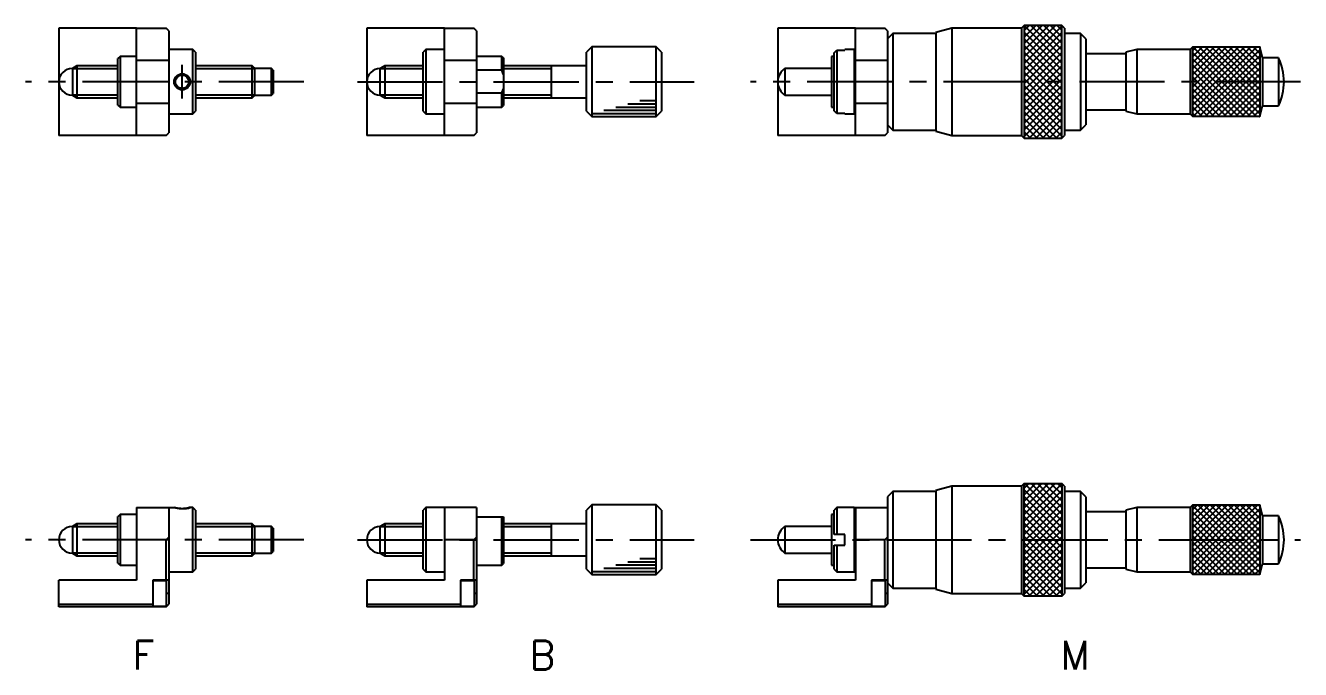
# Model space of a CAD drawing. Extents: x -3 to 447, y -8 to 301.
# Drawn here: x 209.2 to 447.3, y -1.2 to 119 of the extents above; entities that cross this region are included whole.
import ezdxf

# ---------------------------------------------------------------- set-up
doc = ezdxf.new("R2010")
doc.units = 0
doc.header["$LTSCALE"] = 0.5
doc.linetypes.add('CENTER', pattern=[50.8, 31.75, -6.35, 6.35, -6.35])
for name, color, linetype in [('MSM_CENTER', 1, 'CENTER'), ('MSM_CONTINUOUS', 7, 'CONTINUOUS'), ('MSM_NARROW', 5, 'CONTINUOUS'), ('MSM_PART_NUMBER', 7, 'CONTINUOUS')]:
    doc.layers.add(name, color=color, linetype=linetype)
doc.styles.get("Standard").update_dxf_attribs({"font": 'txt.shx', "height": 3, "bigfont": 'bigfont.shx'})

msp = doc.modelspace()

# ---------------------------------------------------------------- linework, layer by layer
at = {"layer": 'MSM_CENTER'}
for p, q in [((238.49, 105.32), (238.49, 111.59)), ((261.19, 108.45), (209.25, 108.45)), ((271.24, 108.45), (334.07, 108.45)), ((447.27, 108.45), (344.6, 108.45)), ((261.19, 23), (209.25, 23)), ((271.24, 23), (334.07, 23)), ((344.6, 23), (447.27, 23))]:
    msp.add_line(p, q, dxfattribs=at)
at = {"layer": 'MSM_CONTINUOUS'}
for p, q in [((215.49, 118.45), (215.49, 98.45)), ((229.99, 118.45), (215.49, 118.45)), ((229.99, 98.45), (229.99, 118.45)), ((229.99, 118.45), (235.49, 118.45)), ((235.99, 117.95), (235.49, 118.45)), ((235.99, 117.95), (235.99, 98.95)), ((272.97, 118.45), (272.97, 98.45)), ((287.47, 118.45), (272.97, 118.45)), ((287.47, 118.45), (292.97, 118.45)), ((287.47, 98.45), (287.47, 118.45)), ((293.47, 117.95), (292.97, 118.45)), ((293.47, 117.95), (293.47, 98.95)), ((349.69, 118.45), (349.69, 98.45)), ((364.19, 118.45), (349.69, 118.45)), ((364.19, 98.45), (364.19, 118.45)), ((364.19, 118.45), (369.69, 118.45)), ((370.19, 117.95), (369.69, 118.45)), ((370.19, 117.95), (370.19, 98.95)), ((371.19, 117.45), (370.19, 116.45)), ((379.19, 117.45), (371.19, 117.45)), ((371.19, 117.45), (371.19, 99.45)), ((382.19, 118.45), (379.19, 117.65)), ((379.19, 117.65), (379.19, 99.25)), ((382.19, 118.45), (382.19, 98.45)), ((395.19, 118.45), (382.19, 118.45)), ((395.69, 118.95), (395.19, 118.45)), ((395.19, 118.45), (395.19, 98.45)), ((402.69, 118.95), (395.69, 118.95)), ((395.69, 118.95), (395.69, 97.95)), ((403.19, 118.45), (402.69, 118.95)), ((402.69, 97.95), (402.69, 118.95)), ((403.19, 118.45), (403.19, 98.45)), ((406.19, 117.45), (403.19, 117.45)), ((406.19, 117.45), (406.19, 99.45)), ((407.19, 116.45), (406.19, 117.45)), ((240.49, 114.45), (235.99, 114.45)), ((240.49, 102.45), (240.49, 114.45)), ((240.99, 113.95), (240.49, 114.45)), ((283.97, 114.45), (283.47, 113.95)), ((283.97, 114.45), (283.97, 102.45)), ((287.47, 114.45), (283.97, 114.45)), ((314.97, 114.95), (313.97, 113.95)), ((314.97, 114.95), (314.97, 101.95)), ((326.97, 114.95), (314.97, 114.95)), ((326.97, 101.95), (326.97, 114.95)), ((327.97, 113.95), (326.97, 114.95)), ((360.19, 113.86), (360.69, 114.37)), ((360.69, 114.37), (360.69, 102.54)), ((360.69, 114.37), (362.19, 114.37)), ((363.99, 114.45), (362.19, 114.45)), ((362.19, 114.37), (362.19, 114.45)), ((363.99, 102.45), (363.99, 114.45)), ((364.19, 114.25), (363.99, 114.45)), ((407.19, 116.45), (407.19, 100.45)), ((416.69, 114.45), (414.69, 113.95)), ((416.69, 114.45), (416.69, 102.45)), ((426.69, 114.45), (416.69, 114.45)), ((427.19, 114.95), (426.69, 114.45)), ((426.69, 114.45), (426.69, 102.45)), ((427.19, 101.95), (427.19, 114.95)), ((427.19, 114.95), (439.69, 114.95)), ((440.19, 112.95), (439.69, 114.95)), ((439.69, 114.95), (439.69, 101.95)), ((226.89, 113.2), (226.49, 112.8)), ((226.49, 104.1), (226.49, 112.8)), ((226.89, 113.2), (226.89, 103.7)), ((229.99, 113.2), (226.89, 113.2)), ((235.99, 112.45), (229.99, 112.45)), ((240.99, 113.95), (240.99, 102.95)), ((283.47, 102.95), (283.47, 113.95)), ((293.47, 112.45), (287.47, 112.45)), ((298.17, 113.2), (293.47, 113.2)), ((298.17, 110.61), (298.17, 113.2)), ((298.47, 112.9), (298.17, 113.2)), ((298.47, 112.9), (298.47, 104)), ((313.97, 102.95), (313.97, 113.95)), ((327.97, 113.95), (327.97, 102.95)), ((359.69, 113.2), (359.69, 103.7)), ((360.19, 113.2), (359.69, 113.2)), ((360.19, 103.05), (360.19, 113.86)), ((370.19, 112.45), (364.19, 112.45)), ((414.69, 113.7), (407.19, 113.7)), ((414.69, 113.95), (414.69, 102.95)), ((440.19, 112.95), (440.19, 103.95)), ((443.17, 112.95), (440.19, 112.95)), ((443.17, 112.95), (443.17, 103.95)), ((218.85, 111.45), (217.99, 110.95)), ((217.99, 110.95), (217.99, 105.95)), ((226.49, 111.45), (218.85, 111.45)), ((218.85, 111.45), (218.85, 105.45)), ((251.59, 111.45), (240.99, 111.45)), ((251.59, 105.45), (251.59, 111.45)), ((251.84, 111.2), (251.59, 111.45)), ((251.99, 111.05), (251.84, 111.2)), ((251.99, 111.05), (251.99, 105.85)), ((255.19, 110.95), (251.99, 110.95)), ((255.49, 110.65), (255.19, 110.95)), ((255.19, 105.95), (255.19, 110.95)), ((255.49, 110.65), (255.49, 106.25)), ((275.91, 111.2), (275.47, 110.95)), ((275.47, 105.95), (275.47, 110.95)), ((276.34, 111.45), (275.91, 111.2)), ((283.47, 111.45), (276.34, 111.45)), ((276.34, 111.45), (276.34, 105.45)), ((298.17, 110.61), (293.47, 110.61)), ((298.47, 109.81), (298.17, 110.61)), ((313.97, 111.45), (298.47, 111.45)), ((307.47, 105.45), (307.47, 111.45)), ((359.69, 110.95), (351.03, 110.95)), ((351.03, 110.95), (351.03, 105.95)), ((298.17, 106.37), (298.47, 107.17)), ((217.99, 105.95), (218.85, 105.45)), ((218.85, 105.45), (226.49, 105.45)), ((240.99, 105.45), (251.59, 105.45)), ((251.59, 105.45), (251.84, 105.7)), ((251.84, 105.7), (251.99, 105.85)), ((251.99, 105.95), (255.19, 105.95)), ((255.19, 105.95), (255.49, 106.25)), ((275.47, 105.95), (275.91, 105.7)), ((275.91, 105.7), (276.34, 105.45)), ((276.34, 105.45), (283.47, 105.45)), ((293.47, 106.37), (298.17, 106.37)), ((298.17, 103.7), (298.17, 106.37)), ((298.47, 105.45), (313.97, 105.45)), ((351.03, 105.95), (359.69, 105.95)), ((226.49, 104.1), (226.89, 103.7)), ((226.89, 103.7), (229.99, 103.7)), ((229.99, 104.45), (235.99, 104.45)), ((235.99, 102.45), (240.49, 102.45)), ((240.49, 102.45), (240.99, 102.95)), ((283.47, 102.95), (283.97, 102.45)), ((283.97, 102.45), (287.47, 102.45)), ((287.47, 104.45), (293.47, 104.45)), ((293.47, 103.7), (298.17, 103.7)), ((298.17, 103.7), (298.47, 104)), ((313.97, 102.95), (314.97, 101.95)), ((326.97, 101.95), (327.97, 102.95)), ((359.69, 103.7), (360.19, 103.7)), ((360.69, 102.54), (360.19, 103.05)), ((362.19, 102.54), (360.69, 102.54)), ((362.19, 102.45), (362.19, 102.54)), ((362.19, 102.45), (363.99, 102.45)), ((363.99, 102.45), (364.19, 102.65)), ((364.19, 104.45), (370.19, 104.45)), ((407.19, 103.2), (414.69, 103.2)), ((414.69, 102.95), (416.69, 102.45)), ((416.69, 102.45), (426.69, 102.45)), ((426.69, 102.45), (427.19, 101.95)), ((439.69, 101.95), (440.19, 103.95)), ((440.19, 103.95), (443.17, 103.95)), ((314.97, 101.95), (326.97, 101.95)), ((370.19, 100.45), (371.19, 99.45)), ((406.19, 99.45), (407.19, 100.45)), ((439.69, 101.95), (427.19, 101.95)), ((235.49, 98.45), (215.49, 98.45)), ((235.49, 98.45), (235.99, 98.95)), ((292.97, 98.45), (272.97, 98.45)), ((292.97, 98.45), (293.47, 98.95)), ((369.69, 98.45), (349.69, 98.45)), ((369.69, 98.45), (370.19, 98.95)), ((371.19, 99.45), (379.19, 99.45)), ((379.19, 99.25), (382.19, 98.45)), ((382.19, 98.45), (395.19, 98.45)), ((395.19, 98.45), (395.69, 97.95)), ((395.69, 97.95), (402.69, 97.95)), ((402.69, 97.95), (403.19, 98.45)), ((403.19, 99.45), (406.19, 99.45)), ((395.69, 33.5), (395.19, 33)), ((395.69, 12.5), (395.69, 33.5)), ((395.69, 33.5), (402.69, 33.5)), ((403.19, 33), (402.69, 33.5)), ((402.69, 33.5), (402.69, 12.5)), ((371.19, 32), (370.19, 31)), ((370.19, 31), (370.19, 11)), ((379.19, 32), (371.19, 32)), ((371.19, 32), (371.19, 14)), ((382.19, 33), (379.19, 32.2)), ((379.19, 32.2), (379.19, 13.8)), ((382.19, 33), (382.19, 13)), ((395.19, 33), (382.19, 33)), ((395.19, 33), (395.19, 13)), ((403.19, 33), (403.19, 13)), ((406.19, 32), (403.19, 32)), ((406.19, 32), (406.19, 14)), ((407.19, 31), (406.19, 32)), ((407.19, 31), (407.19, 15)), ((229.99, 29), (229.99, 15.5)), ((229.99, 29), (237.24, 29)), ((235.99, 29), (235.99, 11)), ((239.99, 29), (239.74, 29)), ((240.49, 29), (239.99, 29)), ((240.49, 17), (240.49, 29)), ((240.99, 28.5), (240.49, 29)), ((283.97, 29), (283.47, 28.5)), ((283.97, 29), (283.97, 17)), ((293.47, 29), (283.97, 29)), ((287.47, 29), (287.47, 15.5)), ((293.47, 29), (293.47, 11)), ((314.97, 29.5), (313.97, 28.5)), ((314.97, 29.5), (314.97, 16.5)), ((326.97, 29.5), (314.97, 29.5)), ((326.97, 16.5), (326.97, 29.5)), ((327.97, 28.5), (326.97, 29.5)), ((360.69, 29), (360.19, 28.5)), ((360.69, 29), (360.69, 24)), ((363.99, 29), (360.69, 29)), ((363.99, 17), (363.99, 29)), ((364.19, 28.8), (363.99, 29)), ((364.19, 29), (364.19, 15.5)), ((364.19, 29), (370.19, 29)), ((416.69, 29), (414.69, 28.5)), ((416.69, 29), (416.69, 17)), ((426.69, 29), (416.69, 29)), ((427.19, 29.5), (426.69, 29)), ((426.69, 29), (426.69, 17)), ((427.19, 16.5), (427.19, 29.5)), ((427.19, 29.5), (439.69, 29.5)), ((440.19, 27.5), (439.69, 29.5)), ((439.69, 29.5), (439.69, 16.5)), ((226.64, 27.5), (226.49, 27.35)), ((226.49, 18.65), (226.49, 27.35)), ((226.89, 27.75), (226.64, 27.5)), ((226.89, 27.75), (226.89, 18.25)), ((229.99, 27.75), (226.89, 27.75)), ((240.99, 28.5), (240.99, 17.5)), ((283.47, 17.5), (283.47, 28.5)), ((293.47, 27.27), (298.17, 27.27)), ((298.17, 18.25), (298.17, 27.27)), ((298.17, 27.27), (298.47, 27.26)), ((298.47, 27.26), (298.47, 18.55)), ((313.97, 17.5), (313.97, 28.5)), ((327.97, 28.5), (327.97, 17.5)), ((359.69, 27.75), (359.69, 18.25)), ((360.19, 27.75), (359.69, 27.75)), ((360.19, 24), (360.19, 28.5)), ((414.69, 28.25), (407.19, 28.25)), ((414.69, 28.5), (414.69, 17.5)), ((440.19, 27.5), (440.19, 18.5)), ((443.17, 27.5), (440.19, 27.5)), ((443.17, 27.5), (443.17, 18.5)), ((218.85, 26), (217.99, 25.5)), ((217.99, 25.5), (217.99, 20.5)), ((226.49, 26), (218.85, 26)), ((218.85, 26), (218.85, 20)), ((251.59, 26), (240.99, 26)), ((251.84, 25.75), (251.59, 26)), ((251.59, 20), (251.59, 26)), ((251.99, 25.6), (251.84, 25.75)), ((251.99, 25.6), (251.99, 20.4)), ((255.19, 25.5), (251.99, 25.5)), ((255.19, 20.5), (255.19, 25.5)), ((255.49, 25.2), (255.19, 25.5)), ((255.49, 25.2), (255.49, 20.8)), ((275.91, 25.75), (275.47, 25.5)), ((275.47, 20.5), (275.47, 25.5)), ((276.34, 26), (275.91, 25.75)), ((283.47, 26), (276.34, 26)), ((276.34, 26), (276.34, 20)), ((313.97, 26), (298.47, 26)), ((307.47, 20), (307.47, 26)), ((359.69, 25.5), (351.03, 25.5)), ((351.03, 25.5), (351.03, 20.5)), ((362.19, 24), (360.19, 24)), ((362.19, 22), (362.19, 24)), ((235.49, 23), (229.99, 23)), ((235.49, 23), (235.99, 23.5)), ((235.49, 15.5), (235.49, 23)), ((292.97, 23), (287.47, 23)), ((292.97, 23), (293.47, 23.5)), ((292.97, 15.5), (292.97, 23)), ((360.19, 17.5), (360.19, 22)), ((360.19, 22), (362.19, 22)), ((360.69, 22), (360.69, 17)), ((369.69, 23), (364.19, 23)), ((369.69, 23), (370.19, 23.5)), ((369.69, 15.5), (369.69, 23)), ((217.99, 20.5), (218.85, 20)), ((218.85, 20), (226.49, 20)), ((240.99, 20), (251.59, 20)), ((251.59, 20), (251.84, 20.25)), ((251.84, 20.25), (251.99, 20.4)), ((251.99, 20.5), (255.19, 20.5)), ((255.19, 20.5), (255.49, 20.8)), ((275.47, 20.5), (275.91, 20.25)), ((275.91, 20.25), (276.34, 20)), ((276.34, 20), (283.47, 20)), ((298.47, 20), (313.97, 20)), ((351.03, 20.5), (359.69, 20.5)), ((226.49, 18.65), (226.89, 18.25)), ((226.89, 18.25), (229.99, 18.25)), ((235.99, 17), (240.49, 17)), ((240.49, 17), (240.99, 17.5)), ((283.47, 17.5), (283.97, 17)), ((283.97, 17), (287.47, 17)), ((293.47, 18.25), (298.17, 18.25)), ((298.17, 18.25), (298.47, 18.55)), ((313.97, 17.5), (314.97, 16.5)), ((326.97, 16.5), (327.97, 17.5)), ((359.69, 18.25), (360.19, 18.25)), ((360.19, 17.5), (360.69, 17)), ((360.69, 17), (363.99, 17)), ((363.99, 17), (364.19, 17.2)), ((407.19, 17.75), (414.69, 17.75)), ((414.69, 17.5), (416.69, 17)), ((416.69, 17), (426.69, 17)), ((426.69, 17), (427.19, 16.5)), ((439.69, 16.5), (440.19, 18.5)), ((440.19, 18.5), (443.17, 18.5)), ((229.99, 15.5), (215.49, 15.5)), ((215.49, 10.5), (215.49, 15.5)), ((232.99, 15.5), (232.99, 10.5)), ((235.99, 15.5), (232.99, 15.5)), ((235.59, 15.35), (232.99, 15.35)), ((235.59, 10.65), (235.59, 15.35)), ((272.97, 15.5), (272.97, 10.5)), ((287.47, 15.5), (272.97, 15.5)), ((290.47, 15.5), (290.47, 10.5)), ((293.47, 15.5), (290.47, 15.5)), ((293.07, 15.35), (290.47, 15.35)), ((293.07, 10.65), (293.07, 15.35)), ((314.97, 16.5), (326.97, 16.5)), ((364.19, 15.5), (349.69, 15.5)), ((349.69, 15.5), (349.69, 10.5)), ((367.19, 15.5), (367.19, 10.5)), ((370.19, 15.5), (367.19, 15.5)), ((369.79, 15.35), (367.19, 15.35)), ((369.79, 10.65), (369.79, 15.35)), ((370.19, 15), (371.19, 14)), ((406.19, 14), (407.19, 15)), ((439.69, 16.5), (427.19, 16.5)), ((235.99, 13), (235.59, 13)), ((293.47, 13), (293.07, 13)), ((370.19, 13), (369.79, 13)), ((371.19, 14), (379.19, 14)), ((379.19, 13.8), (382.19, 13)), ((382.19, 13), (395.19, 13)), ((395.19, 13), (395.69, 12.5)), ((402.69, 12.5), (395.69, 12.5)), ((402.69, 12.5), (403.19, 13)), ((403.19, 14), (406.19, 14)), ((215.49, 11), (232.99, 11)), ((235.49, 10.5), (215.49, 10.5)), ((232.99, 10.65), (235.59, 10.65)), ((235.49, 10.5), (235.99, 11)), ((272.97, 11), (290.47, 11)), ((292.97, 10.5), (272.97, 10.5)), ((290.47, 10.65), (293.07, 10.65)), ((292.97, 10.5), (293.47, 11)), ((349.69, 11), (367.19, 11)), ((369.69, 10.5), (349.69, 10.5)), ((367.19, 10.65), (369.79, 10.65)), ((369.69, 10.5), (370.19, 11))]:
    msp.add_line(p, q, dxfattribs=at)
msp.add_circle((238.49, 108.45), 1.25, dxfattribs=at)
for centre, radius, start, end in [((433.69, 108.45), 10.5, 334.6231, 25.3769), ((217.99, 108.45), 2.5, 90, 270), ((275.47, 108.45), 2.5, 90, 270), ((352.69, 108.45), 3, 123.5573, 236.4427), ((238.49, 34.87), 6, 257.9761, 282.0239), ((433.69, 23), 10.5, 334.6231, 25.3769), ((217.99, 23), 2.5, 90, 270), ((275.47, 23), 2.5, 90, 270), ((352.69, 23), 3, 123.5573, 236.4427)]:
    msp.add_arc(centre, radius, start, end, dxfattribs=at)
at = {"layer": 'MSM_NARROW'}
for p, q in [((395.69, 118.04), (396.6, 118.95)), ((395.69, 116.8), (397.84, 118.95)), ((395.69, 115.57), (399.07, 118.95)), ((395.69, 114.33), (400.31, 118.95)), ((395.69, 113.09), (401.55, 118.95)), ((402.69, 111.93), (395.69, 118.93)), ((395.69, 111.85), (402.69, 118.85)), ((402.69, 110.69), (395.69, 117.69)), ((395.69, 110.62), (402.69, 117.62)), ((402.69, 113.16), (396.9, 118.95)), ((402.69, 114.4), (398.13, 118.95)), ((402.69, 115.64), (399.37, 118.95)), ((402.69, 116.87), (400.61, 118.95)), ((402.69, 118.11), (401.85, 118.95)), ((402.69, 109.45), (395.69, 116.45)), ((395.69, 109.38), (402.69, 116.38)), ((402.69, 108.21), (395.69, 115.21)), ((395.69, 108.14), (402.69, 115.14)), ((427.19, 114.3), (427.84, 114.95)), ((427.19, 113.17), (428.97, 114.95)), ((427.19, 112.04), (430.1, 114.95)), ((427.19, 110.91), (431.23, 114.95)), ((427.19, 109.79), (432.35, 114.95)), ((427.19, 108.66), (433.48, 114.95)), ((427.19, 107.53), (434.61, 114.95)), ((427.19, 106.41), (435.73, 114.95)), ((427.19, 105.28), (436.86, 114.95)), ((427.19, 104.15), (437.99, 114.95)), ((427.19, 103.03), (439.11, 114.95)), ((439.69, 102.46), (427.19, 114.95)), ((427.24, 101.95), (439.69, 114.4)), ((439.69, 103.59), (428.32, 114.95)), ((439.69, 104.71), (429.45, 114.95)), ((439.69, 105.84), (430.57, 114.95)), ((439.69, 106.97), (431.7, 114.95)), ((439.69, 108.09), (432.83, 114.95)), ((439.69, 109.22), (433.95, 114.95)), ((439.69, 110.35), (435.08, 114.95)), ((439.69, 111.47), (436.21, 114.95)), ((439.69, 112.6), (437.33, 114.95)), ((439.69, 113.73), (438.46, 114.95)), ((439.69, 114.85), (439.59, 114.95)), ((402.69, 106.98), (395.69, 113.98)), ((395.69, 106.9), (402.69, 113.9)), ((402.69, 105.74), (395.69, 112.74)), ((395.69, 105.67), (402.69, 112.67)), ((439.06, 101.95), (427.19, 113.83)), ((437.94, 101.95), (427.19, 112.7)), ((428.37, 101.95), (439.69, 113.27)), ((429.49, 101.95), (439.69, 112.15)), ((217.99, 110.91), (226.49, 110.91)), ((240.99, 110.91), (251.99, 110.91)), ((275.47, 110.91), (283.47, 110.91)), ((298.47, 110.91), (307.47, 110.91)), ((402.69, 104.5), (395.69, 111.5)), ((395.69, 104.43), (402.69, 111.43)), ((402.69, 103.26), (395.69, 110.26)), ((395.69, 103.19), (402.69, 110.19)), ((436.81, 101.95), (427.19, 111.58)), ((435.68, 101.95), (427.19, 110.45)), ((430.62, 101.95), (439.69, 111.02)), ((431.75, 101.95), (439.69, 109.89)), ((402.69, 102.03), (395.69, 109.03)), ((395.69, 101.95), (402.69, 108.95)), ((402.69, 100.79), (395.69, 107.79)), ((395.69, 100.72), (402.69, 107.72)), ((434.56, 101.95), (427.19, 109.32)), ((433.43, 101.95), (427.19, 108.2)), ((432.88, 101.95), (439.69, 108.76)), ((434, 101.95), (439.69, 107.64)), ((217.99, 105.99), (226.49, 105.99)), ((240.99, 105.99), (251.99, 105.99)), ((275.47, 105.99), (283.47, 105.99)), ((298.47, 105.99), (307.47, 105.99)), ((307.47, 105.45), (307.47, 105.95)), ((323.93, 104.95), (326.97, 104.95)), ((402.69, 99.55), (395.69, 106.55)), ((395.69, 99.48), (402.69, 106.48)), ((402.69, 98.31), (395.69, 105.31)), ((395.69, 98.24), (402.69, 105.24)), ((432.3, 101.95), (427.19, 107.07)), ((431.18, 101.95), (427.19, 105.94)), ((430.05, 101.95), (427.19, 104.82)), ((435.13, 101.95), (439.69, 106.51)), ((436.26, 101.95), (439.69, 105.38)), ((314.97, 102.55), (326.97, 102.55)), ((317.21, 103.15), (326.97, 103.15)), ((319.45, 103.75), (326.97, 103.75)), ((321.69, 104.35), (326.97, 104.35)), ((401.81, 97.95), (395.69, 104.08)), ((400.57, 97.95), (395.69, 102.84)), ((396.64, 97.95), (402.69, 104)), ((397.87, 97.95), (402.69, 102.77)), ((428.92, 101.95), (427.19, 103.69)), ((427.79, 101.95), (427.19, 102.56)), ((437.38, 101.95), (439.69, 104.26)), ((438.51, 101.95), (439.69, 103.13)), ((399.33, 97.95), (395.69, 101.6)), ((398.1, 97.95), (395.69, 100.36)), ((399.11, 97.95), (402.69, 101.53)), ((400.35, 97.95), (402.69, 100.29)), ((439.64, 101.95), (439.69, 102)), ((396.86, 97.95), (395.69, 99.13)), ((401.59, 97.95), (402.69, 99.05)), ((395.69, 32.66), (396.53, 33.5)), ((395.69, 31.42), (397.77, 33.5)), ((395.69, 30.18), (399, 33.5)), ((395.69, 28.94), (400.24, 33.5)), ((395.69, 27.71), (401.48, 33.5)), ((395.69, 26.47), (402.69, 33.47)), ((402.69, 26.54), (395.73, 33.5)), ((402.69, 27.78), (396.97, 33.5)), ((402.69, 29.02), (398.2, 33.5)), ((402.69, 30.25), (399.44, 33.5)), ((402.69, 31.49), (400.68, 33.5)), ((402.69, 32.73), (401.92, 33.5)), ((402.69, 25.3), (395.69, 32.3)), ((395.69, 25.23), (402.69, 32.23)), ((402.69, 24.07), (395.69, 31.07)), ((395.69, 24), (402.69, 31)), ((237.22, 28.94), (236.99, 29)), ((402.69, 22.83), (395.69, 29.83)), ((395.69, 22.76), (402.69, 29.76)), ((402.69, 21.59), (395.69, 28.59)), ((427.19, 28.65), (428.04, 29.5)), ((427.19, 27.52), (429.17, 29.5)), ((427.19, 26.39), (430.29, 29.5)), ((427.19, 25.27), (431.42, 29.5)), ((427.19, 24.14), (432.55, 29.5)), ((427.19, 23.01), (433.67, 29.5)), ((427.19, 21.89), (434.8, 29.5)), ((427.19, 20.76), (435.93, 29.5)), ((427.19, 19.63), (437.06, 29.5)), ((427.19, 18.5), (438.18, 29.5)), ((427.19, 17.38), (439.31, 29.5)), ((439.69, 16.81), (427.19, 29.31)), ((427.44, 16.5), (439.69, 28.75)), ((439.69, 17.94), (428.12, 29.5)), ((439.69, 19.06), (429.25, 29.5)), ((439.69, 20.19), (430.38, 29.5)), ((439.69, 21.32), (431.5, 29.5)), ((439.69, 22.44), (432.63, 29.5)), ((439.69, 23.57), (433.76, 29.5)), ((439.69, 24.7), (434.89, 29.5)), ((439.69, 25.83), (436.01, 29.5)), ((439.69, 26.95), (437.14, 29.5)), ((439.69, 28.08), (438.27, 29.5)), ((439.69, 29.21), (439.39, 29.5)), ((395.69, 21.52), (402.69, 28.52)), ((402.69, 20.35), (395.69, 27.35)), ((395.69, 20.28), (402.69, 27.28)), ((438.87, 16.5), (427.19, 28.18)), ((437.74, 16.5), (427.19, 27.06)), ((428.56, 16.5), (439.69, 27.62)), ((429.69, 16.5), (439.69, 26.5)), ((217.99, 25.46), (226.49, 25.46)), ((240.99, 25.46), (251.99, 25.46)), ((275.47, 25.46), (283.47, 25.46)), ((298.47, 25.46), (307.47, 25.46)), ((402.69, 19.12), (395.69, 26.12)), ((395.69, 19.05), (402.69, 26.05)), ((402.69, 17.88), (395.69, 24.88)), ((395.69, 17.81), (402.69, 24.81)), ((436.62, 16.5), (427.19, 25.93)), ((435.49, 16.5), (427.19, 24.8)), ((430.82, 16.5), (439.69, 25.37)), ((431.94, 16.5), (439.69, 24.24)), ((307.47, 22.87), (307.47, 23.13)), ((402.69, 16.64), (395.69, 23.64)), ((395.69, 16.57), (402.69, 23.57)), ((402.69, 15.41), (395.69, 22.41)), ((395.69, 15.33), (402.69, 22.33)), ((434.36, 16.5), (427.19, 23.68)), ((433.23, 16.5), (427.19, 22.55)), ((433.07, 16.5), (439.69, 23.12)), ((434.2, 16.5), (439.69, 21.99)), ((217.99, 20.54), (226.49, 20.54)), ((240.99, 20.54), (251.99, 20.54)), ((275.47, 20.54), (283.47, 20.54)), ((298.47, 20.54), (307.47, 20.54)), ((323.93, 19.5), (326.97, 19.5)), ((402.69, 14.17), (395.69, 21.17)), ((395.69, 14.1), (402.69, 21.1)), ((402.69, 12.93), (395.69, 19.93)), ((395.69, 12.86), (402.69, 19.86)), ((432.11, 16.5), (427.19, 21.42)), ((430.98, 16.5), (427.19, 20.29)), ((429.85, 16.5), (427.19, 19.17)), ((435.32, 16.5), (439.69, 20.86)), ((436.45, 16.5), (439.69, 19.74)), ((314.97, 17.1), (326.97, 17.1)), ((317.21, 17.7), (326.97, 17.7)), ((319.45, 18.3), (326.97, 18.3)), ((321.69, 18.9), (326.97, 18.9)), ((401.88, 12.5), (395.69, 18.69)), ((400.64, 12.5), (395.69, 17.46)), ((396.57, 12.5), (402.69, 18.62)), ((397.8, 12.5), (402.69, 17.38)), ((428.73, 16.5), (427.19, 18.04)), ((427.6, 16.5), (427.19, 16.91)), ((437.58, 16.5), (439.69, 18.61)), ((438.71, 16.5), (439.69, 17.48)), ((399.4, 12.5), (395.69, 16.22)), ((398.17, 12.5), (395.69, 14.98)), ((399.04, 12.5), (402.69, 16.15)), ((400.28, 12.5), (402.69, 14.91)), ((396.93, 12.5), (395.69, 13.74)), ((395.69, 12.5), (395.69, 12.51)), ((401.52, 12.5), (402.69, 13.67))]:
    msp.add_line(p, q, dxfattribs=at)
msp.add_circle((238.49, 108.45), 1.5, dxfattribs=at)
msp.add_arc((238.49, 34.79), 5.98, 257.793, 284.4914, dxfattribs=at)

# ---------------------------------------------------------------- texts
at = {"layer": 'MSM_PART_NUMBER'}
for s, p in [('F', (229.22, -1.19)), ('B', (303.34, -1.19)), ('M', (402.46, -1.19))]:
    msp.add_text(s, height=5.33, dxfattribs=at).set_placement(p)

doc.saveas('drawing.dxf')
